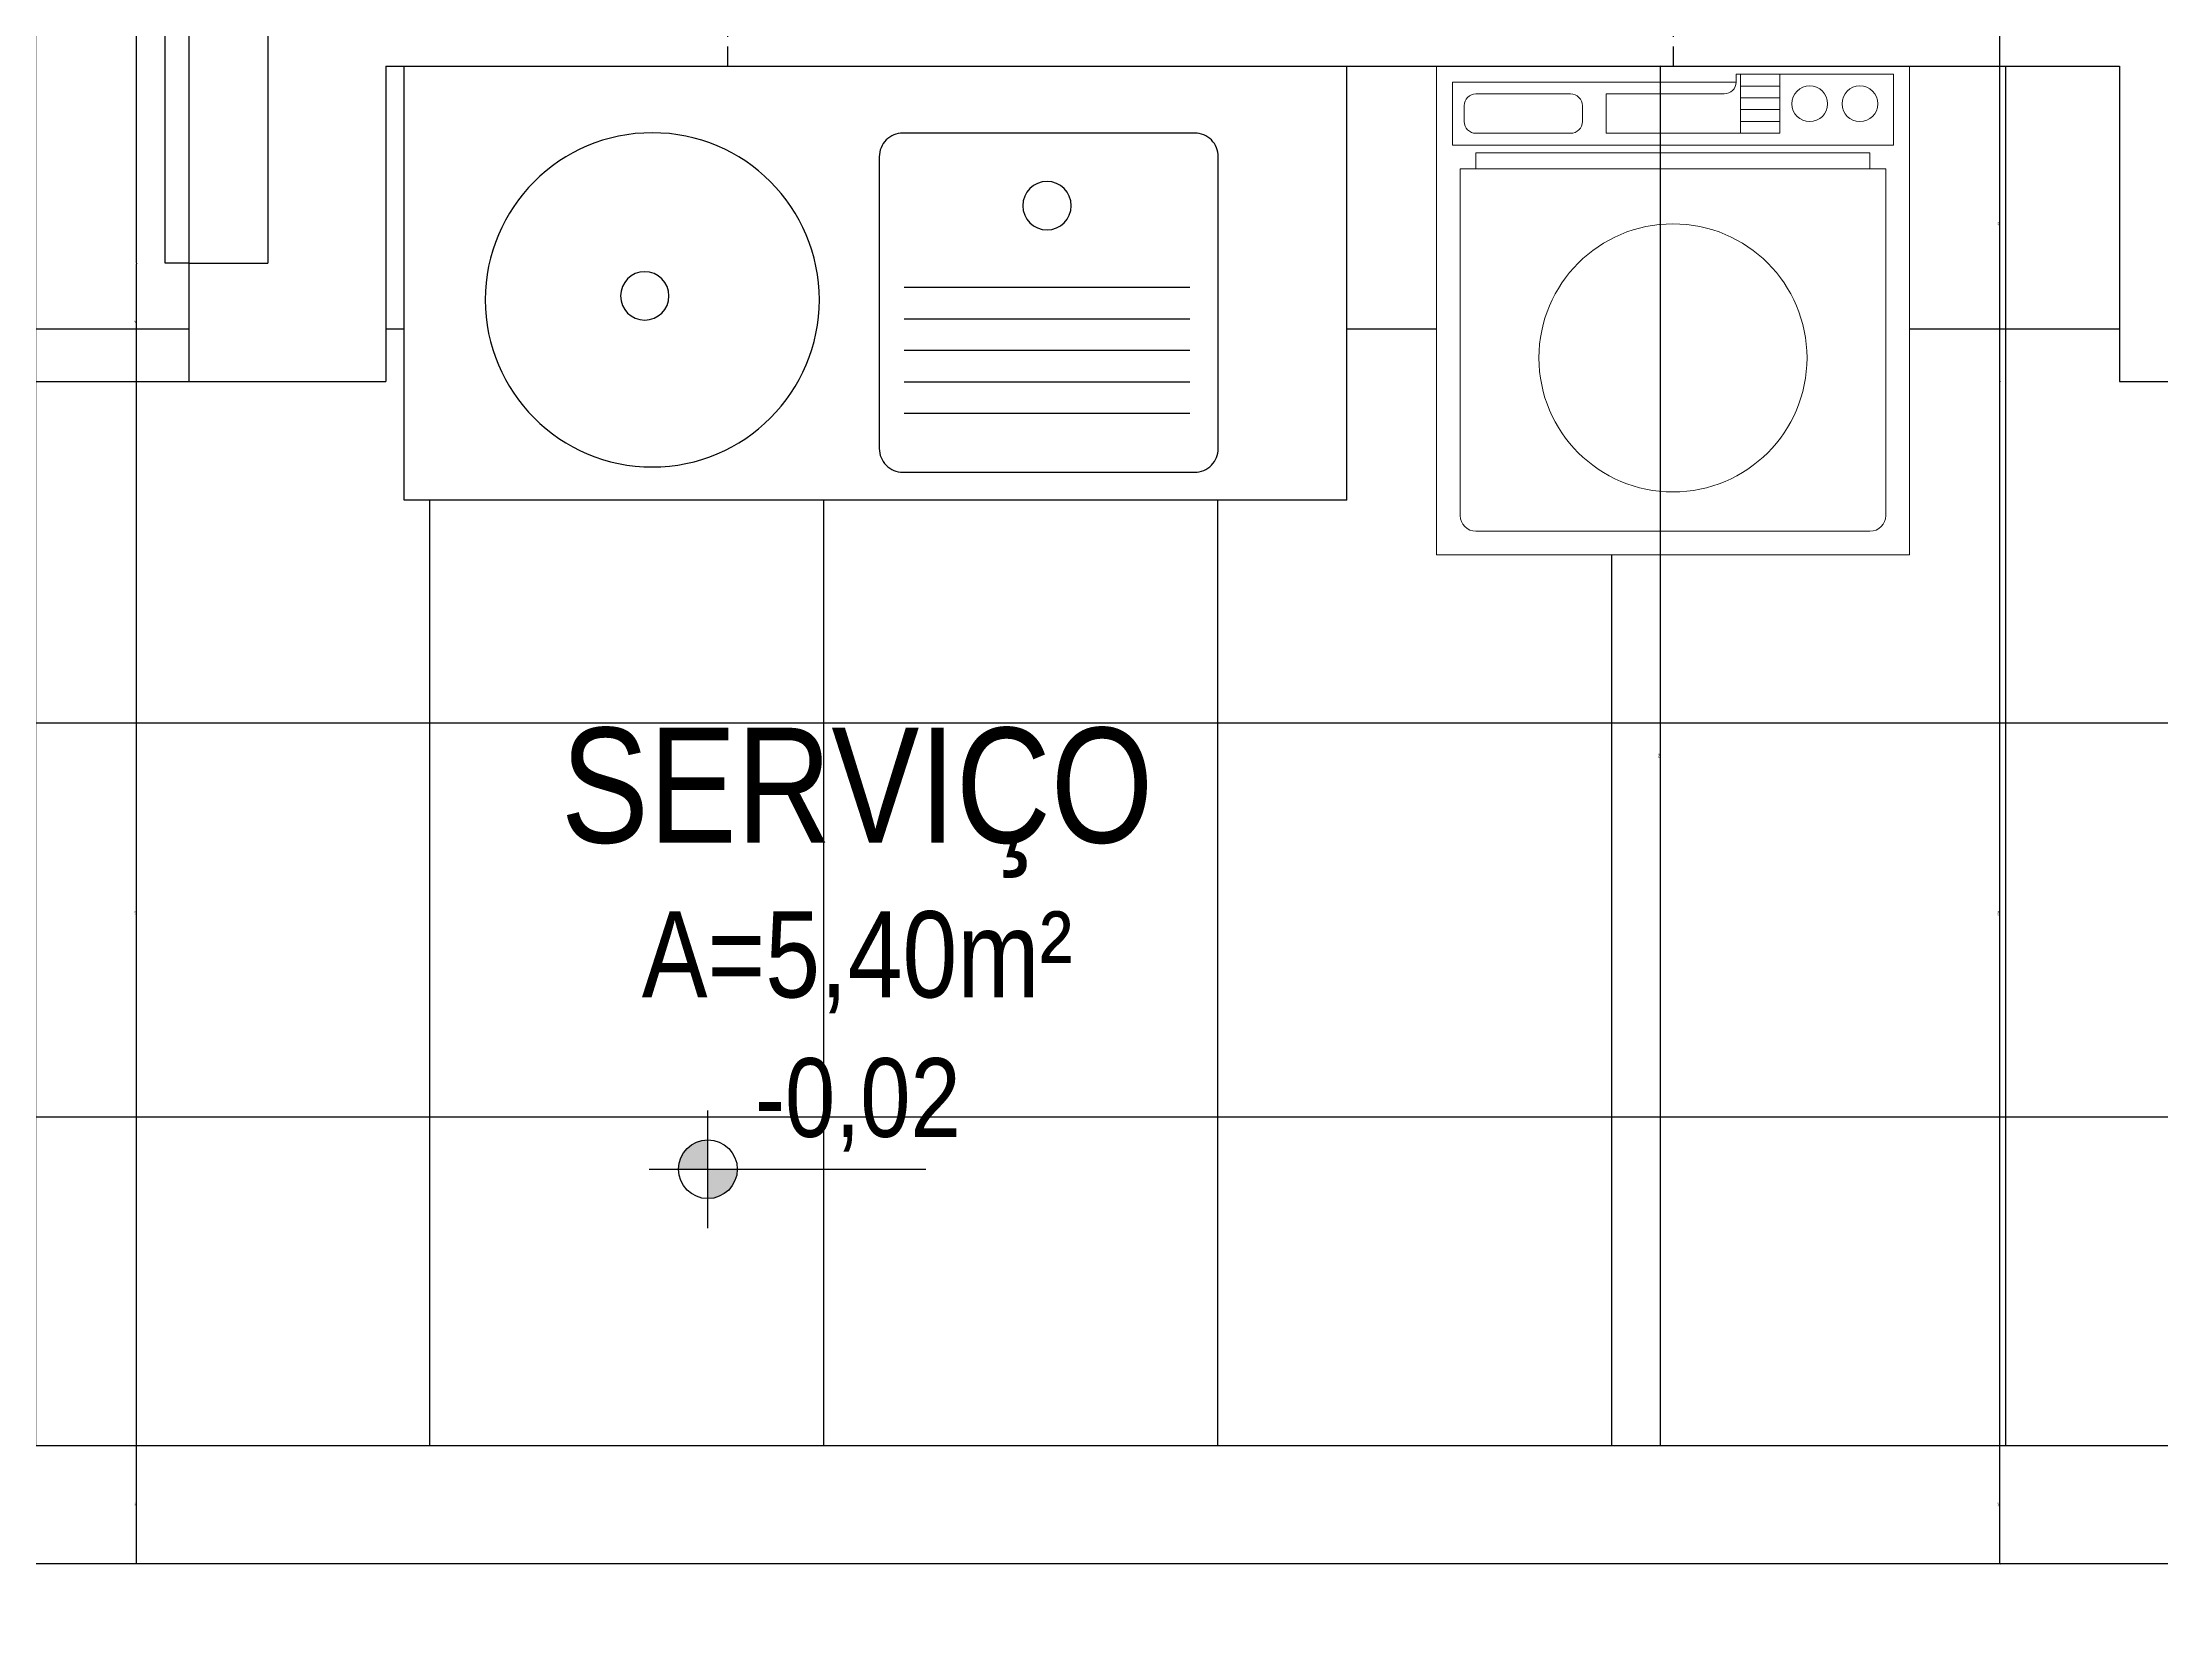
# Model space of a CAD drawing. Header units: millimetres. Extents: x -6300 to 1991, y -4770 to 4545.
# Drawn here: x -1293.3 to -1024.4, y 418 to 620.1 of the extents above; entities that cross this region are included whole.
import ezdxf
from ezdxf.enums import TextEntityAlignment as Align

# ---------------------------------------------------------------- set-up
doc = ezdxf.new("R2010")
doc.units = ezdxf.units.MM
doc.header["$LTSCALE"] = 20
doc.header["$MEASUREMENT"] = 0
doc.linetypes.add('HIDDEN2', pattern=[0.1875, 0.125, -0.0625])
doc.layers.get('0').update_dxf_attribs({"linetype": 'CONTINUOUS'})
doc.layers.get('DEFPOINTS').update_dxf_attribs({"linetype": 'CONTINUOUS'})
for name, color, linetype in [('COTA', 7, 'CONTINUOUS'), ('COTAS', 3, 'CONTINUOUS'), ('COTAS01', 7, 'CONTINUOUS'), ('E-txt-g', 3, 'CONTINUOUS'), ('ESPECIFICAÇÃO02', 7, 'CONTINUOUS')]:
    doc.layers.add(name, color=color, linetype=linetype)
for name, color, linetype, lineweight in [('E-Lay-9', 9, 'CONTINUOUS', 9), ('E-Pen-C', 4, 'CONTINUOUS', 15), ('E-Pen-G', 3, 'CONTINUOUS', 30), ('E-Txt-W', 7, 'CONTINUOUS', 20)]:
    doc.layers.add(name, color=color, linetype=linetype, lineweight=lineweight)
doc.styles.add('F2', font='ARIALN.TTF')
doc.styles.add('REG60', font='romans.shx', dxfattribs={"width": 0.8, "height": 0.15})
doc.styles.add('REG80', font='romans.shx', dxfattribs={"width": 0.8, "height": 0.2})
doc.dimstyles.new('DIMENSION-1', dxfattribs={"dimtxt": 0.145, "dimasz": 0.07, "dimexe": 1, "dimexo": 0, "dimgap": 0.12, "dimtad": 1, "dimzin": 7, "dimdsep": 46, "dimtxsty": 'F2', "dimblk1": 'TRACO', "dimblk2": 'TRACO', "dimsah": 1, "dimcen": 1, "dimse1": 1, "dimse2": 1, "dimclrd": 4, "dimclre": 256, "dimclrt": 4, "dimadec": 8, "dimazin": 0, "dimtfac": 1, "dimtix": 1, "dimtmove": 2, "dimatfit": 3, "dimldrblk": 'TRACO', "dimfxl": 1, "dimtolj": 1, "dimtzin": 0, "dimarcsym": 0})
pattern_1 = [(90, (-158294.17, -2316.25), (-50, 1e-14), []), (180, (-158294.17, -2316.25), (-1e-14, -50), [])]

# ---------------------------------------------------------------- blocks, each defined once
blk = doc.blocks.new('TRACO')
at = {"layer": 'E-Pen-C'}
for p, q in [((-1, 0), (1, 0)), ((0, 1), (0, -1))]:
    blk.add_line(p, q, dxfattribs=at)
at = {"layer": 'E-Pen-G'}
blk.add_line((-0.4, -0.4), (0.4, 0.4), dxfattribs=at)
blk = doc.blocks.new('*D829')
at = {"layer": 'COTA', "color": 4, "linetype": 'Continuous', "lineweight": -2}
blk.add_line((-1014.78, 385.92), (-1029.64, 385.92), dxfattribs=at)
at = {"layer": 'DEFPOINTS', "color": 0, "linetype": 'Continuous'}
for p in [(-1029.71, 592.09, -182.96), (-1014.71, 592.09, -182.96), (-1029.71, 385.92)]:
    blk.add_point(p, dxfattribs=at)
at = {"layer": 'COTA', "color": 4, "linetype": 'Continuous', "lineweight": -2, "xscale": 0.07, "yscale": 0.07, "zscale": 0.07, "rotation": 180}
blk.add_blockref('TRACO', (-1029.71, 385.92), dxfattribs=at)
at = {"layer": 'COTA', "color": 4, "linetype": 'Continuous', "lineweight": -2, "xscale": 0.07, "yscale": 0.07, "zscale": 0.07}
blk.add_blockref('TRACO', (-1014.71, 385.92), dxfattribs=at)
at = {"layer": 'COTA', "color": 4, "linetype": 'Continuous', "insert": (-1022.21, 386.12), "char_height": 0.145, "attachment_point": 5, "style": 'F2'}
blk.add_mtext('\\A1;15.00', dxfattribs=at)
blk = doc.blocks.new('*D830')
at = {"layer": 'COTA', "color": 4, "linetype": 'Continuous', "lineweight": -2}
blk.add_line((-1029.78, 385.92), (-1249.64, 385.92), dxfattribs=at)
at = {"layer": 'DEFPOINTS', "color": 0, "linetype": 'Continuous'}
for p in [(-1029.71, 592.09, -182.96), (-1249.71, 577.09, -182.96), (-1249.71, 385.92)]:
    blk.add_point(p, dxfattribs=at)
at = {"layer": 'COTA', "color": 4, "linetype": 'Continuous', "lineweight": -2, "xscale": 0.07, "yscale": 0.07, "zscale": 0.07, "rotation": 180}
blk.add_blockref('TRACO', (-1249.71, 385.92), dxfattribs=at)
at = {"layer": 'COTA', "color": 4, "linetype": 'Continuous', "lineweight": -2, "xscale": 0.07, "yscale": 0.07, "zscale": 0.07}
blk.add_blockref('TRACO', (-1029.71, 385.92), dxfattribs=at)
at = {"layer": 'COTA', "color": 4, "linetype": 'Continuous', "insert": (-1139.71, 386.12), "char_height": 0.145, "attachment_point": 5, "style": 'F2'}
blk.add_mtext('\\A1;220.00', dxfattribs=at)
blk = doc.blocks.new('*D831')
at = {"layer": 'COTA', "color": 4, "linetype": 'Continuous', "lineweight": -2}
blk.add_line((-1249.78, 385.92), (-1264.64, 385.92), dxfattribs=at)
at = {"layer": 'DEFPOINTS', "color": 0, "linetype": 'Continuous'}
for p in [(-1264.71, 577.09, -182.96), (-1249.71, 577.09, -182.96), (-1264.71, 385.92)]:
    blk.add_point(p, dxfattribs=at)
at = {"layer": 'COTA', "color": 4, "linetype": 'Continuous', "lineweight": -2, "xscale": 0.07, "yscale": 0.07, "zscale": 0.07, "rotation": 180}
blk.add_blockref('TRACO', (-1264.71, 385.92), dxfattribs=at)
at = {"layer": 'COTA', "color": 4, "linetype": 'Continuous', "lineweight": -2, "xscale": 0.07, "yscale": 0.07, "zscale": 0.07}
blk.add_blockref('TRACO', (-1249.71, 385.92), dxfattribs=at)
at = {"layer": 'COTA', "color": 4, "linetype": 'Continuous', "insert": (-1257.21, 386.12), "char_height": 0.145, "attachment_point": 5, "style": 'F2'}
blk.add_mtext('\\A1;15.00', dxfattribs=at)
blk = doc.blocks.new('*D832')
at = {"layer": 'COTA', "color": 4, "linetype": 'Continuous', "lineweight": -2}
blk.add_line((-1264.78, 385.92), (-1364.64, 385.92), dxfattribs=at)
at = {"layer": 'DEFPOINTS', "color": 0, "linetype": 'Continuous'}
for p in [(-1364.71, 577.09, -182.96), (-1264.71, 577.09, -182.96), (-1364.71, 385.92)]:
    blk.add_point(p, dxfattribs=at)
at = {"layer": 'COTA', "color": 4, "linetype": 'Continuous', "lineweight": -2, "xscale": 0.07, "yscale": 0.07, "zscale": 0.07, "rotation": 180}
blk.add_blockref('TRACO', (-1364.71, 385.92), dxfattribs=at)
at = {"layer": 'COTA', "color": 4, "linetype": 'Continuous', "lineweight": -2, "xscale": 0.07, "yscale": 0.07, "zscale": 0.07}
blk.add_blockref('TRACO', (-1264.71, 385.92), dxfattribs=at)
at = {"layer": 'COTA', "color": 4, "linetype": 'Continuous', "insert": (-1314.71, 386.12), "char_height": 0.145, "attachment_point": 5, "style": 'F2'}
blk.add_mtext('\\A1;100.00', dxfattribs=at)
blk = doc.blocks.new('*D840')
at = {"layer": 'COTA', "color": 4, "linetype": 'Continuous', "lineweight": -2}
blk.add_line((-2719.64, 342.17), (-469.78, 342.17), dxfattribs=at)
at = {"layer": 'DEFPOINTS', "color": 0, "linetype": 'Continuous'}
for p in [(-2719.71, 427.09, -182.96), (-469.71, 427.09, -182.96), (-469.71, 342.17)]:
    blk.add_point(p, dxfattribs=at)
at = {"layer": 'COTA', "color": 4, "linetype": 'Continuous', "lineweight": -2, "xscale": 0.07, "yscale": 0.07, "zscale": 0.07, "rotation": 180}
blk.add_blockref('TRACO', (-2719.71, 342.17), dxfattribs=at)
at = {"layer": 'COTA', "color": 4, "linetype": 'Continuous', "lineweight": -2, "xscale": 0.07, "yscale": 0.07, "zscale": 0.07}
blk.add_blockref('TRACO', (-469.71, 342.17), dxfattribs=at)
at = {"layer": 'COTA', "color": 4, "linetype": 'Continuous', "insert": (-1594.71, 342.36), "char_height": 0.145, "attachment_point": 5, "style": 'F2'}
blk.add_mtext('\\A1;2250.00', dxfattribs=at)
blk = doc.blocks.new('TXT-AMB75')
at = {"layer": 'E-txt-g', "style": 'REG80', "width": 0.8, "flags": 8}
blk.add_attdef('TXT', text='', height=0.2, dxfattribs=at).set_placement((0.0055, 0.2964), align=Align.CENTER)
at = {"layer": 'E-Txt-W', "style": 'REG60', "width": 0.8, "flags": 8}
blk.add_attdef('TXT', text='', height=0.15, dxfattribs=at).set_placement((0.0055, 0.0271), align=Align.CENTER)
blk = doc.blocks.new('NV')
at = {"color": 4, "linetype": 'ByBlock', "ltscale": 0.5}
for p, q in [((-1.4143, -0.1421), (-1.4143, 0.1067)), ((-1.5387, -0.0177), (-0.9535, -0.0177))]:
    blk.add_line(p, q, dxfattribs=at)
at = {"color": 4, "ltscale": 2.5}
blk.add_circle((-1.4143, -0.0177), 0.0622, dxfattribs=at)
at = {"color": 4}
for points in [[(-1.4143, -0.0177), (-1.4583, 0.0263), (-1.4765, -0.0177), (-1.4717, 0.0061)], [(-1.4143, -0.0177), (-1.4143, 0.0445), (-1.4583, 0.0263), (-1.4381, 0.0398)], [(-1.4143, -0.0177), (-1.3521, -0.0177), (-1.3703, -0.0617), (-1.3568, -0.0415)], [(-1.4143, -0.0177), (-1.3703, -0.0617), (-1.4143, -0.0799), (-1.3905, -0.0752)]]:
    blk.add_solid(points, dxfattribs=at)
at = {"layer": 'E-Txt-W', "color": 4, "ltscale": 2.5, "style": 'F2'}
blk.add_attdef('COTAPISO', (-1.3058, 0.0735), '', height=0.15, dxfattribs=at)
blk = doc.blocks.new('A$C656368A0')
at = {"layer": 'COTAS01', "color": 8}
for p, q in [((0, 1.1964), (0, 0)), ((0, 1.1964), (0.5505, 1.1964)), ((0.1097, 0.997), (0.1097, 0.6345)), ((0.1497, 0.997), (0.1497, 0.6345)), ((0.1897, 0.997), (0.1897, 0.6345)), ((0.2298, 0.997), (0.2298, 0.6345)), ((0.2698, 0.997), (0.2698, 0.6345)), ((0, 0), (0.5505, 0))]:
    blk.add_line(p, q, dxfattribs=at)
for centre in [(0.3736, 0.8158), (0.2591, 0.3053)]:
    blk.add_circle(centre, 0.0307, dxfattribs=at)
at = {"layer": 'ESPECIFICAÇÃO02', "color": 8}
blk.add_lwpolyline([(0.4658, 0.6329, -0.414214), (0.4357, 0.6029), (0.0655, 0.6029, -0.414214), (0.0354, 0.6329), (0.0354, 1.0032, -0.414214), (0.0655, 1.0332), (0.4357, 1.0332, -0.414214), (0.4658, 1.0032)], format="xyb", close=True, dxfattribs=at)
blk.add_circle((0.2541, 0.3149), 0.212, dxfattribs=at)
blk = doc.blocks.new('Maquina de Lavar')
at = {"layer": 'E-Lay-9', "color": 8}
for p, q in [((0.3, 0), (-0.3, 0)), ((-0.3, 0), (-0.3, -0.62)), ((-0.08, -0.01), (-0.28, -0.01)), ((-0.28, -0.01), (-0.28, -0.1)), ((-0.1357, -0.085), (-0.1357, -0.01)), ((-0.0857, -0.025), (-0.1357, -0.025)), ((-0.0857, -0.085), (-0.0857, -0.01)), ((-0.08, -0.01), (-0.08, -0.02)), ((0.28, -0.02), (-0.08, -0.02)), ((0.28, -0.1), (0.28, -0.02)), ((0.3, -0.62), (0.3, 0)), ((-0.0857, -0.04), (-0.1357, -0.04)), ((0.085, -0.035), (-0.065, -0.035)), ((0.085, -0.085), (0.085, -0.035)), ((0.115, -0.07), (0.115, -0.05)), ((0.25, -0.035), (0.13, -0.035)), ((0.265, -0.07), (0.265, -0.05)), ((-0.0857, -0.055), (-0.1357, -0.055)), ((-0.0857, -0.07), (-0.1357, -0.07)), ((0.28, -0.1), (-0.28, -0.1)), ((0.085, -0.085), (-0.1357, -0.085)), ((0.25, -0.085), (0.13, -0.085)), ((0.27, -0.13), (-0.27, -0.13)), ((-0.27, -0.13), (-0.27, -0.57)), ((0.25, -0.11), (-0.25, -0.11)), ((-0.25, -0.11), (-0.25, -0.13)), ((0.25, -0.13), (0.25, -0.11)), ((0.27, -0.57), (0.27, -0.13)), ((-0.25, -0.59), (0.25, -0.59)), ((-0.3, -0.62), (0.3, -0.62))]:
    blk.add_line(p, q, dxfattribs=at)
for centre, radius in [((-0.2372, -0.0475), 0.0227), ((-0.1735, -0.0475), 0.0227), ((0, -0.37), 0.1701)]:
    blk.add_circle(centre, radius, dxfattribs=at)
for centre, radius, start, end in [((-0.065, -0.02), 0.015, 180, 270), ((0.13, -0.05), 0.015, 90, 180), ((0.25, -0.05), 0.015, 360, 90), ((0.13, -0.07), 0.015, 180, 270), ((0.25, -0.07), 0.015, 270, 360), ((-0.25, -0.57), 0.02, 180, 270), ((0.25, -0.57), 0.02, 270, 360)]:
    blk.add_arc(centre, radius, start, end, dxfattribs=at)
blk = doc.blocks.new('*D867')
at = {"layer": 'COTA', "color": 4, "linetype": 'Continuous', "lineweight": -2}
blk.add_line((-1044.89, 427.16), (-1044.89, 442.02), dxfattribs=at)
at = {"layer": 'DEFPOINTS', "color": 0, "linetype": 'Continuous'}
for p in [(-1044.89, 442.09, -182.96), (-1044.89, 442.09), (-1044.89, 427.09, -182.96)]:
    blk.add_point(p, dxfattribs=at)
at = {"layer": 'COTA', "color": 4, "linetype": 'Continuous', "lineweight": -2, "xscale": 0.07, "yscale": 0.07, "zscale": 0.07}
for p, rotation in [((-1044.89, 442.09), 90), ((-1044.89, 427.09), 270)]:
    blk.add_blockref('TRACO', p, dxfattribs=dict(at, rotation=rotation))
at = {"layer": 'COTA', "color": 4, "linetype": 'Continuous', "insert": (-1045.08, 434.59), "char_height": 0.145, "attachment_point": 5, "rotation": 90, "style": 'F2'}
blk.add_mtext('\\A1;15.00', dxfattribs=at)
blk = doc.blocks.new('*D868')
at = {"layer": 'COTA', "color": 4, "linetype": 'Continuous', "lineweight": -2}
blk.add_line((-1044.89, 442.16), (-1044.89, 577.02), dxfattribs=at)
at = {"layer": 'DEFPOINTS', "color": 0, "linetype": 'Continuous'}
for p in [(-1044.89, 577.09), (-1029.71, 577.09, -182.96), (-1044.89, 442.09, -182.96)]:
    blk.add_point(p, dxfattribs=at)
at = {"layer": 'COTA', "color": 4, "linetype": 'Continuous', "lineweight": -2, "xscale": 0.07, "yscale": 0.07, "zscale": 0.07}
for p, rotation in [((-1044.89, 577.09), 90), ((-1044.89, 442.09), 270)]:
    blk.add_blockref('TRACO', p, dxfattribs=dict(at, rotation=rotation))
at = {"layer": 'COTA', "color": 4, "linetype": 'Continuous', "insert": (-1045.08, 509.59), "char_height": 0.145, "attachment_point": 5, "rotation": 90, "style": 'F2'}
blk.add_mtext('\\A1;135.00', dxfattribs=at)
blk = doc.blocks.new('*D869')
at = {"layer": 'COTA', "color": 4, "linetype": 'Continuous', "lineweight": -2}
blk.add_line((-1044.89, 577.16), (-1044.89, 617.02), dxfattribs=at)
at = {"layer": 'DEFPOINTS', "color": 0, "linetype": 'Continuous'}
for p in [(-1044.89, 617.09), (-1029.71, 617.09, -182.96), (-1029.71, 577.09, -182.96)]:
    blk.add_point(p, dxfattribs=at)
at = {"layer": 'COTA', "color": 4, "linetype": 'Continuous', "lineweight": -2, "xscale": 0.07, "yscale": 0.07, "zscale": 0.07}
for p, rotation in [((-1044.89, 617.09), 90), ((-1044.89, 577.09), 270)]:
    blk.add_blockref('TRACO', p, dxfattribs=dict(at, rotation=rotation))
at = {"layer": 'COTA', "color": 4, "linetype": 'Continuous', "insert": (-1045.08, 597.09), "char_height": 0.145, "attachment_point": 5, "rotation": 90, "style": 'F2'}
blk.add_mtext('\\A1;40.00', dxfattribs=at)
blk = doc.blocks.new('*D870')
at = {"layer": 'COTA', "color": 4, "linetype": 'Continuous', "lineweight": -2}
blk.add_line((-1044.89, 617.16), (-1044.89, 632.02), dxfattribs=at)
at = {"layer": 'DEFPOINTS', "color": 0, "linetype": 'Continuous'}
for p in [(-1044.89, 632.09), (-1029.71, 632.09, -182.96), (-1029.71, 617.09, -182.96)]:
    blk.add_point(p, dxfattribs=at)
at = {"layer": 'COTA', "color": 4, "linetype": 'Continuous', "lineweight": -2, "xscale": 0.07, "yscale": 0.07, "zscale": 0.07}
for p, rotation in [((-1044.89, 632.09), 90), ((-1044.89, 617.09), 270)]:
    blk.add_blockref('TRACO', p, dxfattribs=dict(at, rotation=rotation))
at = {"layer": 'COTA', "color": 4, "linetype": 'Continuous', "insert": (-1045.08, 624.59), "char_height": 0.145, "attachment_point": 5, "rotation": 90, "style": 'F2'}
blk.add_mtext('\\A1;15.00', dxfattribs=at)
blk = doc.blocks.new('*D896')
at = {"layer": 'COTA', "color": 4, "linetype": 'Continuous', "lineweight": -2}
blk.add_line((-1281.34, 427.16), (-1281.34, 442.02), dxfattribs=at)
at = {"layer": 'DEFPOINTS', "color": 0, "linetype": 'Continuous'}
for p in [(-1286.37, 442.09, -182.96), (-1281.34, 442.09), (-1286.37, 427.09, -182.96)]:
    blk.add_point(p, dxfattribs=at)
at = {"layer": 'COTA', "color": 4, "linetype": 'Continuous', "lineweight": -2, "xscale": 0.07, "yscale": 0.07, "zscale": 0.07}
for p, rotation in [((-1281.34, 442.09), 90), ((-1281.34, 427.09), 270)]:
    blk.add_blockref('TRACO', p, dxfattribs=dict(at, rotation=rotation))
at = {"layer": 'COTA', "color": 4, "linetype": 'Continuous', "insert": (-1281.54, 434.59), "char_height": 0.145, "attachment_point": 5, "rotation": 90, "style": 'F2'}
blk.add_mtext('\\A1;15.00', dxfattribs=at)
blk = doc.blocks.new('*D897')
at = {"layer": 'COTA', "color": 4, "linetype": 'Continuous', "lineweight": -2}
blk.add_line((-1281.34, 442.16), (-1281.34, 577.02), dxfattribs=at)
at = {"layer": 'DEFPOINTS', "color": 0, "linetype": 'Continuous'}
for p in [(-1281.34, 577.09), (-1274.71, 577.09, -182.96), (-1286.37, 442.09, -182.96)]:
    blk.add_point(p, dxfattribs=at)
at = {"layer": 'COTA', "color": 4, "linetype": 'Continuous', "lineweight": -2, "xscale": 0.07, "yscale": 0.07, "zscale": 0.07}
for p, rotation in [((-1281.34, 577.09), 90), ((-1281.34, 442.09), 270)]:
    blk.add_blockref('TRACO', p, dxfattribs=dict(at, rotation=rotation))
at = {"layer": 'COTA', "color": 4, "linetype": 'Continuous', "insert": (-1281.54, 509.59), "char_height": 0.145, "attachment_point": 5, "rotation": 90, "style": 'F2'}
blk.add_mtext('\\A1;135.00', dxfattribs=at)
blk = doc.blocks.new('*D898')
at = {"layer": 'COTA', "color": 4, "linetype": 'Continuous', "lineweight": -2}
blk.add_line((-1281.34, 577.16), (-1281.34, 592.02), dxfattribs=at)
at = {"layer": 'DEFPOINTS', "color": 0, "linetype": 'Continuous'}
for p in [(-1281.34, 592.09), (-1274.71, 592.09, -182.96), (-1274.71, 577.09, -182.96)]:
    blk.add_point(p, dxfattribs=at)
at = {"layer": 'COTA', "color": 4, "linetype": 'Continuous', "lineweight": -2, "xscale": 0.07, "yscale": 0.07, "zscale": 0.07}
for p, rotation in [((-1281.34, 592.09), 90), ((-1281.34, 577.09), 270)]:
    blk.add_blockref('TRACO', p, dxfattribs=dict(at, rotation=rotation))
at = {"layer": 'COTA', "color": 4, "linetype": 'Continuous', "insert": (-1281.54, 584.59), "char_height": 0.145, "attachment_point": 5, "rotation": 90, "style": 'F2'}
blk.add_mtext('\\A1;15.00', dxfattribs=at)
blk = doc.blocks.new('*D899')
at = {"layer": 'COTA', "color": 4, "linetype": 'Continuous', "lineweight": -2}
blk.add_line((-1281.34, 592.16), (-1281.34, 1067.02), dxfattribs=at)
at = {"layer": 'DEFPOINTS', "color": 0, "linetype": 'Continuous'}
for p in [(-1281.34, 1067.09), (-1264.71, 1067.09, -182.96), (-1274.71, 592.09, -182.96)]:
    blk.add_point(p, dxfattribs=at)
at = {"layer": 'COTA', "color": 4, "linetype": 'Continuous', "lineweight": -2, "xscale": 0.07, "yscale": 0.07, "zscale": 0.07}
for p, rotation in [((-1281.34, 1067.09), 90), ((-1281.34, 592.09), 270)]:
    blk.add_blockref('TRACO', p, dxfattribs=dict(at, rotation=rotation))
at = {"layer": 'COTA', "color": 4, "linetype": 'Continuous', "insert": (-1281.54, 829.59), "char_height": 0.145, "attachment_point": 5, "rotation": 90, "style": 'F2'}
blk.add_mtext('\\A1;475.00', dxfattribs=at)
blk = doc.blocks.new('*D926')
at = {"layer": 'COTA', "color": 4, "linetype": 'Continuous', "lineweight": -2}
blk.add_line((-1087.95, 442.16), (-1087.95, 617.02), dxfattribs=at)
at = {"layer": 'DEFPOINTS', "color": 0, "linetype": 'Continuous'}
for p in [(-1087.95, 617.09), (-1029.71, 617.09, -182.96), (-1014.71, 442.09, -182.96)]:
    blk.add_point(p, dxfattribs=at)
at = {"layer": 'COTA', "color": 4, "linetype": 'Continuous', "lineweight": -2, "xscale": 0.07, "yscale": 0.07, "zscale": 0.07}
for p, rotation in [((-1087.95, 617.09), 90), ((-1087.95, 442.09), 270)]:
    blk.add_blockref('TRACO', p, dxfattribs=dict(at, rotation=rotation))
at = {"layer": 'COTA', "color": 4, "linetype": 'Continuous', "insert": (-1088.14, 529.59), "char_height": 0.145, "attachment_point": 5, "rotation": 90, "style": 'F2'}
blk.add_mtext('\\A1;175.00', dxfattribs=at)

msp = doc.modelspace()

# ---------------------------------------------------------------- hatches: boundary and pattern name
h = msp.add_hatch()
h.set_pattern_fill('ANSI37,_O', color=8, scale=400, angle=45)
h.set_pattern_definition(pattern_1)
h.paths.add_polyline_path([(-1354.708, 592.092), (-1354.708, 577.092), (-1274.708, 577.092), (-1274.708, 592.092), (-1277.708, 592.092), (-1277.708, 672.035, 0.4032697)])
h.paths.add_polyline_path([(-1296.155, 604.518), (-1296.155, 585.052), (-1336.184, 585.052), (-1336.184, 604.518)], flags=16)
h.paths.add_polyline_path([(-1264.708, 1067.092), (-1391.774, 1067.092), (-1391.774, 947.092), (-1461.774, 947.092), (-1461.774, 1067.092), (-1489.158, 1067.092), (-1589.708, 1067.092), (-1589.708, 822.092), (-1589.708, 672.284), (-1614.708, 672.092), (-1614.708, 592.092), (-1539.961, 592.092), (-1539.6, 652.092), (-1354.708, 652.092), (-1354.708, 592.092, -0.4032697), (-1277.708, 672.035), (-1277.708, 672.092), (-1274.708, 672.092), (-1274.708, 592.092), (-1264.708, 592.092), (-1264.708, 642.092), (-1264.708, 712.092)])
h.paths.add_polyline_path([(-1316.993, 782.111), (-1316.993, 782.382), (-1264.708, 782.382), (-1264.708, 718.882), (-1318.231, 718.882), (-1318.231, 719.152), (-1321.12, 719.152), (-1322.543, 720.259), (-1322.678, 721.473), (-1322.833, 722.865), (-1322.949, 724.025), (-1322.987, 724.373), (-1323.026, 724.76), (-1323.258, 726.848), (-1323.258, 728.047), (-1323.336, 728.821), (-1323.336, 729.903), (-1323.413, 730.6), (-1323.413, 731.721), (-1323.413, 732.108), (-1323.413, 732.456), (-1323.413, 732.843), (-1323.413, 733.191), (-1323.413, 733.577), (-1323.413, 733.925), (-1323.413, 734.312), (-1323.413, 734.66), (-1323.413, 736.555), (-1323.297, 737.599), (-1323.297, 738.759), (-1323.142, 738.759), (-1323.181, 739.958), (-1323.181, 741.737), (-1323.299, 773.584), (-1323.181, 774.648), (-1323.065, 775.808), (-1323.065, 776.195), (-1322.949, 777.239), (-1322.891, 777.78), (-1322.794, 778.747), (-1322.678, 779.791), (-1322.543, 781.005), (-1321.12, 782.111)], flags=16)
h.paths.add_polyline_path([(-1318.231, 738.759), (-1318.231, 737.097), (-1319.236, 733.771), (-1319.855, 730.367), (-1320.126, 726.887), (-1320.01, 723.445), (-1319.971, 723.213), (-1319.894, 722.942), (-1319.739, 722.71), (-1319.546, 722.517), (-1319.352, 722.362), (-1319.12, 722.246), (-1318.849, 722.169), (-1318.617, 722.169), (-1318.424, 722.169), (-1318.385, 722.169), (-1318.385, 722.13), (-1318.347, 722.13), (-1318.308, 722.092), (-1318.269, 722.092), (-1318.269, 722.053), (-1318.2, 721.983), (-1319.844, 722.453), (-1320.01, 723.445), (-1320.126, 726.887), (-1319.855, 730.367), (-1319.236, 733.771), (-1317.728, 738.759)], flags=0)
h.paths.add_polyline_path([(-1454.805, 830.307, -1), (-1462.27, 830.307, -1)], flags=16)
h.paths.add_polyline_path([(-1371.173, 957.523), (-1372.058, 958.704, 0.062017), (-1367.759, 962.239), (-1397.618, 959.903, -0.4372654), (-1399.774, 961.897), (-1399.774, 993.572, -0.4372654), (-1397.618, 995.566), (-1367.759, 993.23, 0.062017), (-1372.058, 996.765), (-1371.173, 997.946, -0.5475865)], flags=16)
h.paths.add_polyline_path([(-1398.174, 961.464), (-1398.174, 994.004), (-1366.285, 991.51, -0.0533494), (-1363.774, 987.428, -0.2262175), (-1363.774, 968.041, -0.0533494), (-1366.285, 963.959)], flags=0)
h.paths.add_polyline_path([(-1371.173, 1013.523), (-1372.058, 1014.704, 0.062017), (-1367.759, 1018.239), (-1397.618, 1015.903, -0.4372654), (-1399.774, 1017.897), (-1399.774, 1049.572, -0.4372654), (-1397.618, 1051.566), (-1367.759, 1049.23, 0.062017), (-1372.058, 1052.765), (-1371.173, 1053.946, -0.5475865)], flags=16)
h.paths.add_polyline_path([(-1455.93, 959.903), (-1485.788, 962.239, 0.062017), (-1481.489, 958.704), (-1482.375, 957.523, -0.5475865), (-1482.375, 997.946), (-1481.489, 996.765, 0.062017), (-1485.788, 993.23), (-1455.93, 995.566, -0.4372654), (-1453.774, 993.572), (-1453.774, 961.897, -0.4372654)], flags=17)
h.paths.add_polyline_path([(-1398.174, 1017.464), (-1398.174, 1050.004), (-1366.285, 1047.51, -0.0533494), (-1363.774, 1043.428, -0.2262175), (-1363.774, 1024.041, -0.0533494), (-1366.285, 1019.959)], flags=0)
h.paths.add_polyline_path([(-1487.262, 963.959, -0.0533494), (-1489.774, 968.041, -0.2262175), (-1489.774, 987.428, -0.0533494), (-1487.262, 991.51), (-1455.374, 994.004), (-1455.374, 961.464)], flags=16)
h.paths.add_polyline_path([(-1455.93, 1015.903), (-1485.788, 1018.239, 0.062017), (-1481.489, 1014.704), (-1482.375, 1013.523, -0.5475865), (-1482.375, 1053.946), (-1481.489, 1052.765, 0.062017), (-1485.788, 1049.23), (-1455.93, 1051.566, -0.4372654), (-1453.774, 1049.572), (-1453.774, 1017.897, -0.4372654)], flags=17)
h.paths.add_polyline_path([(-1487.262, 1019.959, -0.0533494), (-1489.774, 1024.041, -0.2262175), (-1489.774, 1043.428, -0.0533494), (-1487.262, 1047.51), (-1455.374, 1050.004), (-1455.374, 1017.464)], flags=16)
h.paths.add_polyline_path([(-1544.708, 660.7), (-1544.708, 595.7), (-1614.708, 595.701), (-1614.708, 660.701), (-1610.383, 660.701), (-1610.383, 662.701), (-1606.394, 662.701), (-1606.394, 660.701), (-1599.687, 660.701), (-1599.687, 662.701), (-1595.699, 662.701), (-1595.699, 660.701), (-1587.049, 660.701), (-1587.049, 662.701), (-1583.061, 662.701), (-1583.061, 660.701), (-1576.354, 660.701), (-1576.354, 662.701), (-1572.365, 662.701), (-1572.365, 660.7), (-1563.716, 660.7), (-1563.716, 662.7), (-1559.728, 662.7), (-1559.728, 660.7), (-1553.02, 660.7), (-1553.02, 662.7), (-1549.032, 662.7), (-1549.032, 660.7)])
h.paths.add_polyline_path([(-1333.611, 585.586), (-1297.9, 585.586), (-1297.9, 604.672), (-1333.611, 604.672)], flags=24)
h.paths.add_polyline_path([(-1553.714, 862.053), (-1325.491, 862.053), (-1325.491, 895.127), (-1553.714, 895.127)], flags=24)
h.paths.add_polyline_path([(-1473.709, 846.657), (-1405.496, 846.657), (-1405.496, 866.371), (-1473.709, 866.371)], flags=24)
h.paths.add_polyline_path([(-1455.571, 829.418), (-1427.262, 829.418), (-1427.262, 847.447), (-1455.571, 847.447)], flags=24)
h.paths.add_polyline_path([(-1272.801, 797.652), (-1242.456, 797.652), (-1242.456, 827.839), (-1272.801, 827.839)], flags=9)
h.paths.add_polyline_path([(-1446.985, 797.652), (-1407.401, 797.652), (-1407.401, 827.839), (-1446.985, 827.839)], flags=24)
h = msp.add_hatch()
h.set_pattern_fill('ANSI37,_O', color=8, scale=400, angle=45)
h.set_pattern_definition(pattern_1)
h.paths.add_polyline_path([(-1014.708, 577.092), (-1029.708, 577.092), (-1029.708, 617.092), (-1056.372, 617.092), (-1056.372, 555.092), (-1116.372, 555.092), (-1116.372, 617.092), (-1127.751, 617.092), (-1127.751, 562.045), (-1247.392, 562.045), (-1247.392, 617.092), (-1249.708, 617.092), (-1249.708, 577.092), (-1274.708, 577.092), (-1354.708, 577.092), (-1364.708, 577.092), (-1364.708, 442.092), (-1014.708, 442.092)])
h.paths.add_polyline_path([(-1212.58, 477.141, -1), (-1205.115, 477.141, -1)], flags=16)
h.paths.add_polyline_path([(-1220.535, 493.491), (-1159.289, 493.491), (-1159.289, 513.205), (-1220.535, 513.205)], flags=24)
h.paths.add_polyline_path([(-1232.25, 509.645), (-1147.574, 509.645), (-1147.574, 538.169), (-1232.25, 538.169)], flags=24)
h.paths.add_polyline_path([(-1205.88, 476.252), (-1173.759, 476.252), (-1173.759, 494.281), (-1205.88, 494.281)], flags=24)
h.paths.add_polyline_path([(-1049.28, 418.999), (-1049.28, 449.344), (-1079.467, 449.344), (-1079.467, 418.999)], flags=9)
h.paths.add_polyline_path([(-1049.28, 489.256), (-1049.28, 528.839), (-1079.467, 528.839), (-1079.467, 489.256)], flags=24)

# ---------------------------------------------------------------- linework, layer by layer
at = {"color": 8, "linetype": 'HIDDEN2'}
msp.add_arc((-1274.708, 592.092), 80, 90, 180, dxfattribs=at)
at = {"layer": 'COTA', "color": 5, "linetype": 'Continuous'}
for p, q in [((-1264.708, 642.092), (-1264.708, 592.092)), ((-1249.708, 617.092), (-1249.708, 577.092)), ((-1249.708, 617.092), (-1029.708, 617.092)), ((-1029.708, 617.092), (-1029.708, 577.092)), ((-1274.708, 592.092), (-1264.708, 592.092)), ((-1274.708, 592.092), (-1274.708, 577.092)), ((-1274.708, 577.092), (-1249.708, 577.092)), ((-1029.708, 577.092), (-769.708, 577.092)), ((-1364.708, 442.092), (-484.708, 442.092)), ((-2719.708, 427.092), (-469.708, 427.092))]:
    msp.add_line(p, q, dxfattribs=at)
at = {"layer": 'COTA', "color": 8, "linetype": 'HIDDEN2'}
for p, q in [((-1206.301, 617.092), (-1206.301, 632.092)), ((-1086.301, 617.092), (-1086.301, 632.092))]:
    msp.add_line(p, q, dxfattribs=at)
at = {"layer": 'COTA', "color": 8, "linetype": 'Continuous'}
msp.add_line((-1354.708, 577.092), (-1274.708, 577.092), dxfattribs=at)
at = {"layer": 'COTA', "color": 7, "linetype": 'Continuous'}
msp.add_lwpolyline([(-1274.708, 592.092), (-1277.708, 592.092), (-1277.708, 672.092), (-1274.708, 672.092)], close=True, dxfattribs=at)

# ---------------------------------------------------------------- block references
ref = msp.add_blockref('TXT-AMB75', (-1190.31, 496.966, 182.961), dxfattribs=dict(xscale=72.9, yscale=72.9, zscale=72.9))
ref.add_attrib('TXT', 'SERVIÇO', dxfattribs={"layer": 'E-txt-g', "color": 2, "height": 14.58, "style": 'F2'}).set_placement((-1189.912, 518.576, 182.961), align=Align.CENTER)
ref.add_attrib('TXT', 'A=5,40m²', dxfattribs={"layer": 'E-Txt-W', "height": 10.935, "style": 'F2'}).set_placement((-1189.912, 498.94, 182.961), align=Align.CENTER)
ref = msp.add_blockref('NV', (-1123.991, 478.203, 182.961), dxfattribs=dict(xscale=60, yscale=60, zscale=60))
ref.add_attrib('COTAPISO', '-0,02', (-1202.875, 481.235, 182.961), dxfattribs={"layer": 'E-Txt-W', "color": 4, "ltscale": 2.5, "height": 10, "style": 'F2'})
at = {"layer": 'COTAS', "ltscale": 0.35, "xscale": -100, "yscale": 100, "zscale": 100, "rotation": 270}
msp.add_blockref('A$C656368A0', (-1247.392, 562.045), dxfattribs=at)
at = {"layer": 'E-Lay-9', "xscale": -100, "yscale": 100, "zscale": 100}
msp.add_blockref('Maquina de Lavar', (-1086.372, 617.092), dxfattribs=at)

# ---------------------------------------------------------------- dimensions: what is measured, and where the dimension line sits
at = {"layer": 'COTA', "color": 7, "linetype": 'Continuous'}
for base, p1, p2, override, picture, middle in [((-1281.341, 1067.092, 182.961), (-1274.708, 592.092), (-1264.708, 1067.092), {"dimfxl": 0.06}, '*D899', (-1281.535, 829.592, 182.961)), ((-1044.891, 632.092, 182.961), (-1029.708, 617.092), (-1029.708, 632.092), {"dimfxl": 0.06}, '*D870', (-1045.085, 624.592, 182.961)), ((-1087.946, 617.092, 182.961), (-1014.708, 442.092), (-1029.708, 617.092), {"dimadec": 0, "dimfxl": 0.06}, '*D926', (-1088.14, 529.592, 182.961)), ((-1044.891, 617.092, 182.961), (-1029.708, 577.092), (-1029.708, 617.092), {"dimfxl": 0.06}, '*D869', (-1045.085, 597.092, 182.961)), ((-1281.341, 592.092, 182.961), (-1274.708, 577.092), (-1274.708, 592.092), {"dimfxl": 0.06}, '*D898', (-1281.535, 584.592, 182.961)), ((-1281.341, 577.092, 182.961), (-1286.368, 442.092), (-1274.708, 577.092), {"dimfxl": 0.06}, '*D897', (-1281.535, 509.592, 182.961)), ((-1044.891, 577.092, 182.961), (-1044.891, 442.092), (-1029.708, 577.092), {"dimfxl": 0.06}, '*D868', (-1045.085, 509.592, 182.961)), ((-1281.341, 442.092, 182.961), (-1286.368, 427.092), (-1286.368, 442.092), {"dimfxl": 0.06}, '*D896', (-1281.535, 434.592, 182.961)), ((-1044.891, 442.092, 182.961), (-1044.891, 427.092), (-1044.891, 442.092), {"dimfxl": 0.06}, '*D867', (-1045.085, 434.592, 182.961))]:
    dim = msp.add_linear_dim(base=base, p1=p1, p2=p2, angle=90, dimstyle='DIMENSION-1', override=override, dxfattribs=at)
    dim.commit()
    dim.dimension.update_dxf_attribs({"geometry": picture, "text_midpoint": middle})
at = {"layer": 'COTA', "color": 5, "linetype": 'Continuous'}
for base, p1, p2, picture, middle in [((-1249.708, 385.922, 182.961), (-1029.708, 592.092), (-1249.708, 577.092), '*D830', (-1139.708, 386.116, 182.961)), ((-1029.708, 385.922, 182.961), (-1014.708, 592.092), (-1029.708, 592.092), '*D829', (-1022.208, 386.116, 182.961)), ((-1364.708, 385.922, 182.961), (-1264.708, 577.092), (-1364.708, 577.092), '*D832', (-1314.708, 386.116, 182.961)), ((-1264.708, 385.922, 182.961), (-1249.708, 577.092), (-1264.708, 577.092), '*D831', (-1257.208, 386.116, 182.961))]:
    dim = msp.add_linear_dim(base=base, p1=p1, p2=p2, dimstyle='DIMENSION-1', override={"dimfxl": 0.06}, dxfattribs=at)
    dim.commit()
    dim.dimension.update_dxf_attribs({"geometry": picture, "text_midpoint": middle})
at = {"layer": 'COTA', "color": 7, "linetype": 'Continuous'}
dim = msp.add_linear_dim(base=(-469.708, 342.169, 182.961), p1=(-2719.708, 427.092), p2=(-469.708, 427.092), dimstyle='DIMENSION-1', override={"dimfxl": 0.06}, dxfattribs=at)
dim.commit()
dim.dimension.update_dxf_attribs({"geometry": '*D840', "text_midpoint": (-1594.708, 342.363, 182.961)})

doc.saveas('drawing.dxf')
